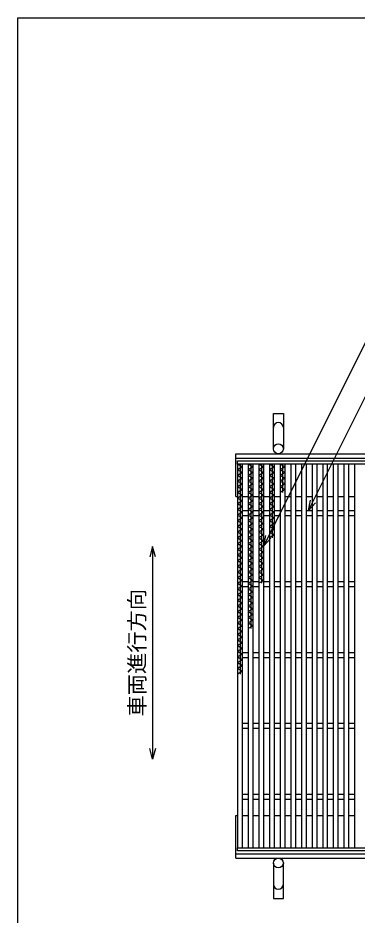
# Model space of a CAD drawing. Units: millimetres, scale not verified. Extents: x -1820 to 1731, y -1282 to 1054.
# Drawn here: x -1729 to -1250, y -211 to 1054 of the extents above; entities that cross this region are included whole.
import ezdxf
from ezdxf.enums import TextEntityAlignment as Align

# ---------------------------------------------------------------- set-up
doc = ezdxf.new("R2010")
doc.units = ezdxf.units.MM
doc.header["$LTSCALE"] = 10
for name, color, linetype, lineweight in [('0_2', 150, 'Continuous', 25), ('16', 3, 'Continuous', 25), ('19', 6, 'Continuous', 25), ('22', 2, 'Continuous', 25)]:
    doc.layers.add(name, color=color, linetype=linetype, lineweight=lineweight)
doc.styles.add('ベクトル', font='')
doc.styles.get('ベクトル').set_extended_font_data('ベクトル')

msp = doc.modelspace()

# ---------------------------------------------------------------- linework, layer by layer
at = {"layer": '0_2'}
for p, q in [((-1729, -1146.5), (-1729, 1053.5)), ((-1729, 1053.5), (1731, 1053.5))]:
    msp.add_line(p, q, dxfattribs=at)
at = {"layer": '16'}
for p, q in [((-1419, 429), (-424, 429)), ((-1419, 424.5), (-1419, 429)), ((-424, 424.5), (-1419, 424.5)), ((-1419, 424.5), (-1419, -116.5)), ((-1412, 424.5), (-1419, 424.5)), ((-1419, 424.5), (-1412, 420.5)), ((-1412, 420.5), (-1419, 416.5)), ((-1415.5, 424.5), (-1415.5, 128.5)), ((-1412, -116.5), (-1412, 424.5)), ((-1404, 424.5), (-1404, -116.5)), ((-1397, 424.5), (-1404, 424.5)), ((-1404, 424.5), (-1397, 420.5)), ((-1397, 420.5), (-1404, 416.5)), ((-1400.5, 424.5), (-1400.5, 192.5)), ((-1397, -116.5), (-1397, 424.5)), ((-1389, 424.5), (-1389, -116.5)), ((-1382, 424.5), (-1389, 424.5)), ((-1389, 424.5), (-1382, 420.5)), ((-1382, 420.5), (-1389, 416.5)), ((-1385.5, 424.5), (-1385.5, 256.5)), ((-1382, -116.5), (-1382, 424.5)), ((-1374, 424.5), (-1374, -116.5)), ((-1367, 424.5), (-1374, 424.5)), ((-1374, 424.5), (-1367, 420.5)), ((-1367, 420.5), (-1374, 416.5)), ((-1370.5, 424.5), (-1370.5, 320.5)), ((-1367, -116.5), (-1367, 424.5)), ((-1359, 424.5), (-1359, -116.5)), ((-1352, 424.5), (-1359, 424.5)), ((-1359, 424.5), (-1352, 420.5)), ((-1352, 420.5), (-1359, 416.5)), ((-1355.5, 424.5), (-1355.5, 384.5)), ((-1352, -116.5), (-1352, 424.5)), ((-1344, 424.5), (-1344, -116.5)), ((-1337, 424.5), (-1344, 424.5)), ((-1337, -116.5), (-1337, 424.5)), ((-1329, 424.5), (-1329, -116.5)), ((-1322, 424.5), (-1329, 424.5)), ((-1322, -116.5), (-1322, 424.5)), ((-1314, 424.5), (-1314, -116.5)), ((-1307, 424.5), (-1314, 424.5)), ((-1307, -116.5), (-1307, 424.5)), ((-1299, 424.5), (-1299, -116.5)), ((-1292, 424.5), (-1299, 424.5)), ((-1292, -116.5), (-1292, 424.5)), ((-1284, 424.5), (-1284, -116.5)), ((-1277, 424.5), (-1284, 424.5)), ((-1277, -116.5), (-1277, 424.5)), ((-1269, 424.5), (-1269, -116.5)), ((-1262, 424.5), (-1269, 424.5)), ((-1262, -116.5), (-1262, 424.5)), ((-1254, 424.5), (-1254, -116.5)), ((-1247, 424.5), (-1254, 424.5)), ((-1419, 416.5), (-1412, 412.5)), ((-1412, 412.5), (-1419, 408.5)), ((-1419, 408.5), (-1412, 404.5)), ((-1404, 416.5), (-1397, 412.5)), ((-1397, 412.5), (-1404, 408.5)), ((-1404, 408.5), (-1397, 404.5)), ((-1389, 416.5), (-1382, 412.5)), ((-1382, 412.5), (-1389, 408.5)), ((-1389, 408.5), (-1382, 404.5)), ((-1374, 416.5), (-1367, 412.5)), ((-1367, 412.5), (-1374, 408.5)), ((-1374, 408.5), (-1367, 404.5)), ((-1359, 416.5), (-1352, 412.5)), ((-1352, 412.5), (-1359, 408.5)), ((-1359, 408.5), (-1352, 404.5)), ((-1412, 404.5), (-1419, 400.5)), ((-1419, 400.5), (-1412, 396.5)), ((-1412, 396.5), (-1419, 392.5)), ((-1419, 392.5), (-1412, 388.5)), ((-1397, 404.5), (-1404, 400.5)), ((-1404, 400.5), (-1397, 396.5)), ((-1397, 396.5), (-1404, 392.5)), ((-1404, 392.5), (-1397, 388.5)), ((-1382, 404.5), (-1389, 400.5)), ((-1389, 400.5), (-1382, 396.5)), ((-1382, 396.5), (-1389, 392.5)), ((-1389, 392.5), (-1382, 388.5)), ((-1367, 404.5), (-1374, 400.5)), ((-1374, 400.5), (-1367, 396.5)), ((-1367, 396.5), (-1374, 392.5)), ((-1374, 392.5), (-1367, 388.5)), ((-1352, 404.5), (-1359, 400.5)), ((-1359, 400.5), (-1352, 396.5)), ((-1352, 396.5), (-1359, 392.5)), ((-1359, 392.5), (-1352, 388.5)), ((-1412, 388.5), (-1419, 384.5)), ((-1419, 384.5), (-1412, 380.5)), ((-1412, 380.5), (-1419, 376.5)), ((-1397, 388.5), (-1404, 384.5)), ((-1404, 384.5), (-1397, 380.5)), ((-1397, 380.5), (-1404, 376.5)), ((-1382, 388.5), (-1389, 384.5)), ((-1389, 384.5), (-1382, 380.5)), ((-1382, 380.5), (-1389, 376.5)), ((-1367, 388.5), (-1374, 384.5)), ((-1374, 384.5), (-1367, 380.5)), ((-1367, 380.5), (-1374, 376.5)), ((-1352, 388.5), (-1359, 384.5)), ((-1419, 376.5), (-1412, 372.5)), ((-1412, 372.5), (-1419, 368.5)), ((-1419, 368.5), (-1412, 364.5)), ((-1404, 376.5), (-1397, 372.5)), ((-1397, 372.5), (-1404, 368.5)), ((-1404, 368.5), (-1397, 364.5)), ((-1389, 376.5), (-1382, 372.5)), ((-1382, 372.5), (-1389, 368.5)), ((-1389, 368.5), (-1382, 364.5)), ((-1374, 376.5), (-1367, 372.5)), ((-1367, 372.5), (-1374, 368.5)), ((-1374, 368.5), (-1367, 364.5)), ((-1412, 364.5), (-1419, 360.5)), ((-1419, 360.5), (-1412, 356.5)), ((-1412, 356.5), (-1419, 352.5)), ((-1412, 359), (-1404, 359)), ((-1397, 364.5), (-1404, 360.5)), ((-1404, 360.5), (-1397, 356.5)), ((-1397, 356.5), (-1404, 352.5)), ((-1397, 359), (-1389, 359)), ((-1382, 364.5), (-1389, 360.5)), ((-1389, 360.5), (-1382, 356.5)), ((-1382, 356.5), (-1389, 352.5)), ((-1382, 359), (-1374, 359)), ((-1367, 364.5), (-1374, 360.5)), ((-1374, 360.5), (-1367, 356.5)), ((-1367, 356.5), (-1374, 352.5)), ((-1367, 359), (-1359, 359)), ((-1352, 359), (-1344, 359)), ((-1337, 359), (-1329, 359)), ((-1322, 359), (-1314, 359)), ((-1307, 359), (-1299, 359)), ((-1292, 359), (-1284, 359)), ((-1277, 359), (-1269, 359)), ((-1262, 359), (-1254, 359)), ((-1419, 352.5), (-1412, 348.5)), ((-1412, 348.5), (-1419, 344.5)), ((-1419, 344.5), (-1412, 340.5)), ((-1412, 352), (-1404, 352)), ((-1404, 352.5), (-1397, 348.5)), ((-1397, 348.5), (-1404, 344.5)), ((-1404, 344.5), (-1397, 340.5)), ((-1397, 352), (-1389, 352)), ((-1389, 352.5), (-1382, 348.5)), ((-1382, 348.5), (-1389, 344.5)), ((-1389, 344.5), (-1382, 340.5)), ((-1382, 352), (-1374, 352)), ((-1374, 352.5), (-1367, 348.5)), ((-1367, 348.5), (-1374, 344.5)), ((-1374, 344.5), (-1367, 340.5)), ((-1367, 352), (-1359, 352)), ((-1352, 352), (-1344, 352)), ((-1337, 352), (-1329, 352)), ((-1322, 352), (-1314, 352)), ((-1307, 352), (-1299, 352)), ((-1292, 352), (-1284, 352)), ((-1277, 352), (-1269, 352)), ((-1262, 352), (-1254, 352)), ((-1412, 340.5), (-1419, 336.5)), ((-1419, 336.5), (-1412, 332.5)), ((-1412, 332.5), (-1419, 328.5)), ((-1397, 340.5), (-1404, 336.5)), ((-1404, 336.5), (-1397, 332.5)), ((-1397, 332.5), (-1404, 328.5)), ((-1382, 340.5), (-1389, 336.5)), ((-1389, 336.5), (-1382, 332.5)), ((-1382, 332.5), (-1389, 328.5)), ((-1367, 340.5), (-1374, 336.5)), ((-1374, 336.5), (-1367, 332.5)), ((-1367, 332.5), (-1374, 328.5)), ((-1419, 328.5), (-1412, 324.5)), ((-1412, 324.5), (-1419, 320.5)), ((-1419, 320.5), (-1412, 316.5)), ((-1412, 316.5), (-1419, 312.5)), ((-1404, 328.5), (-1397, 324.5)), ((-1397, 324.5), (-1404, 320.5)), ((-1404, 320.5), (-1397, 316.5)), ((-1397, 316.5), (-1404, 312.5)), ((-1389, 328.5), (-1382, 324.5)), ((-1382, 324.5), (-1389, 320.5)), ((-1389, 320.5), (-1382, 316.5)), ((-1382, 316.5), (-1389, 312.5)), ((-1374, 328.5), (-1367, 324.5)), ((-1367, 324.5), (-1374, 320.5)), ((-1419, 312.5), (-1412, 308.5)), ((-1412, 308.5), (-1419, 304.5)), ((-1419, 304.5), (-1412, 300.5)), ((-1404, 312.5), (-1397, 308.5)), ((-1397, 308.5), (-1404, 304.5)), ((-1404, 304.5), (-1397, 300.5)), ((-1389, 312.5), (-1382, 308.5)), ((-1382, 308.5), (-1389, 304.5)), ((-1389, 304.5), (-1382, 300.5)), ((-1412, 300.5), (-1419, 296.5)), ((-1419, 296.5), (-1412, 292.5)), ((-1412, 292.5), (-1419, 288.5)), ((-1397, 300.5), (-1404, 296.5)), ((-1404, 296.5), (-1397, 292.5)), ((-1397, 292.5), (-1404, 288.5)), ((-1382, 300.5), (-1389, 296.5)), ((-1389, 296.5), (-1382, 292.5)), ((-1382, 292.5), (-1389, 288.5)), ((-1419, 288.5), (-1412, 284.5)), ((-1412, 284.5), (-1419, 280.5)), ((-1419, 280.5), (-1412, 276.5)), ((-1404, 288.5), (-1397, 284.5)), ((-1397, 284.5), (-1404, 280.5)), ((-1404, 280.5), (-1397, 276.5)), ((-1389, 288.5), (-1382, 284.5)), ((-1382, 284.5), (-1389, 280.5)), ((-1389, 280.5), (-1382, 276.5)), ((-1412, 276.5), (-1419, 272.5)), ((-1419, 272.5), (-1412, 268.5)), ((-1412, 268.5), (-1419, 264.5)), ((-1397, 276.5), (-1404, 272.5)), ((-1404, 272.5), (-1397, 268.5)), ((-1397, 268.5), (-1404, 264.5)), ((-1382, 276.5), (-1389, 272.5)), ((-1389, 272.5), (-1382, 268.5)), ((-1382, 268.5), (-1389, 264.5)), ((-1419, 264.5), (-1412, 260.5)), ((-1412, 260.5), (-1419, 256.5)), ((-1419, 256.5), (-1412, 252.5)), ((-1412, 259), (-1404, 259)), ((-1404, 264.5), (-1397, 260.5)), ((-1397, 260.5), (-1404, 256.5)), ((-1404, 256.5), (-1397, 252.5)), ((-1397, 259), (-1389, 259)), ((-1389, 264.5), (-1382, 260.5)), ((-1382, 260.5), (-1389, 256.5)), ((-1382, 259), (-1374, 259)), ((-1367, 259), (-1359, 259)), ((-1352, 259), (-1344, 259)), ((-1337, 259), (-1329, 259)), ((-1322, 259), (-1314, 259)), ((-1307, 259), (-1299, 259)), ((-1292, 259), (-1284, 259)), ((-1277, 259), (-1269, 259)), ((-1262, 259), (-1254, 259)), ((-1412, 252.5), (-1419, 248.5)), ((-1419, 248.5), (-1412, 244.5)), ((-1412, 244.5), (-1419, 240.5)), ((-1419, 240.5), (-1412, 236.5)), ((-1412, 252), (-1404, 252)), ((-1397, 252.5), (-1404, 248.5)), ((-1404, 248.5), (-1397, 244.5)), ((-1397, 244.5), (-1404, 240.5)), ((-1404, 240.5), (-1397, 236.5)), ((-1397, 252), (-1389, 252)), ((-1382, 252), (-1374, 252)), ((-1367, 252), (-1359, 252)), ((-1352, 252), (-1344, 252)), ((-1337, 252), (-1329, 252)), ((-1322, 252), (-1314, 252)), ((-1307, 252), (-1299, 252)), ((-1292, 252), (-1284, 252)), ((-1277, 252), (-1269, 252)), ((-1262, 252), (-1254, 252)), ((-1412, 236.5), (-1419, 232.5)), ((-1419, 232.5), (-1412, 228.5)), ((-1412, 228.5), (-1419, 224.5)), ((-1397, 236.5), (-1404, 232.5)), ((-1404, 232.5), (-1397, 228.5)), ((-1397, 228.5), (-1404, 224.5)), ((-1419, 224.5), (-1412, 220.5)), ((-1412, 220.5), (-1419, 216.5)), ((-1419, 216.5), (-1412, 212.5)), ((-1404, 224.5), (-1397, 220.5)), ((-1397, 220.5), (-1404, 216.5)), ((-1404, 216.5), (-1397, 212.5)), ((-1412, 212.5), (-1419, 208.5)), ((-1419, 208.5), (-1412, 204.5)), ((-1412, 204.5), (-1419, 200.5)), ((-1397, 212.5), (-1404, 208.5)), ((-1404, 208.5), (-1397, 204.5)), ((-1397, 204.5), (-1404, 200.5)), ((-1419, 200.5), (-1412, 196.5)), ((-1412, 196.5), (-1419, 192.5)), ((-1419, 192.5), (-1412, 188.5)), ((-1404, 200.5), (-1397, 196.5)), ((-1397, 196.5), (-1404, 192.5)), ((-1412, 188.5), (-1419, 184.5)), ((-1419, 184.5), (-1412, 180.5)), ((-1412, 180.5), (-1419, 176.5)), ((-1419, 176.5), (-1412, 172.5)), ((-1412, 172.5), (-1419, 168.5)), ((-1419, 168.5), (-1412, 164.5)), ((-1412, 164.5), (-1419, 160.5)), ((-1419, 160.5), (-1412, 156.5)), ((-1412, 156.5), (-1419, 152.5)), ((-1419, 152.5), (-1412, 148.5)), ((-1412, 159), (-1404, 159)), ((-1412, 152), (-1404, 152)), ((-1397, 159), (-1389, 159)), ((-1397, 152), (-1389, 152)), ((-1382, 159), (-1374, 159)), ((-1382, 152), (-1374, 152)), ((-1367, 159), (-1359, 159)), ((-1367, 152), (-1359, 152)), ((-1352, 159), (-1344, 159)), ((-1352, 152), (-1344, 152)), ((-1337, 159), (-1329, 159)), ((-1337, 152), (-1329, 152)), ((-1322, 159), (-1314, 159)), ((-1322, 152), (-1314, 152)), ((-1307, 159), (-1299, 159)), ((-1307, 152), (-1299, 152)), ((-1292, 159), (-1284, 159)), ((-1292, 152), (-1284, 152)), ((-1277, 159), (-1269, 159)), ((-1277, 152), (-1269, 152)), ((-1262, 159), (-1254, 159)), ((-1262, 152), (-1254, 152)), ((-1412, 148.5), (-1419, 144.5)), ((-1419, 144.5), (-1412, 140.5)), ((-1412, 140.5), (-1419, 136.5)), ((-1419, 136.5), (-1412, 132.5)), ((-1412, 132.5), (-1419, 128.5)), ((-1412, 59), (-1404, 59)), ((-1412, 52), (-1404, 52)), ((-1397, 59), (-1389, 59)), ((-1397, 52), (-1389, 52)), ((-1382, 59), (-1374, 59)), ((-1382, 52), (-1374, 52)), ((-1367, 59), (-1359, 59)), ((-1367, 52), (-1359, 52)), ((-1352, 59), (-1344, 59)), ((-1352, 52), (-1344, 52)), ((-1337, 59), (-1329, 59)), ((-1337, 52), (-1329, 52)), ((-1322, 59), (-1314, 59)), ((-1322, 52), (-1314, 52)), ((-1307, 59), (-1299, 59)), ((-1307, 52), (-1299, 52)), ((-1292, 59), (-1284, 59)), ((-1292, 52), (-1284, 52)), ((-1277, 59), (-1269, 59)), ((-1277, 52), (-1269, 52)), ((-1262, 59), (-1254, 59)), ((-1262, 52), (-1254, 52)), ((-1412, -41), (-1404, -41)), ((-1412, -48), (-1404, -48)), ((-1397, -41), (-1389, -41)), ((-1397, -48), (-1389, -48)), ((-1382, -41), (-1374, -41)), ((-1382, -48), (-1374, -48)), ((-1367, -41), (-1359, -41)), ((-1367, -48), (-1359, -48)), ((-1352, -41), (-1344, -41)), ((-1352, -48), (-1344, -48)), ((-1337, -41), (-1329, -41)), ((-1337, -48), (-1329, -48)), ((-1322, -41), (-1314, -41)), ((-1322, -48), (-1314, -48)), ((-1307, -41), (-1299, -41)), ((-1307, -48), (-1299, -48)), ((-1292, -41), (-1284, -41)), ((-1292, -48), (-1284, -48)), ((-1277, -41), (-1269, -41)), ((-1277, -48), (-1269, -48)), ((-1262, -41), (-1254, -41)), ((-1262, -48), (-1254, -48)), ((-1419, -116.5), (-424, -116.5)), ((-1419, -121), (-1419, -116.5)), ((-1419, -116.5), (-1412, -116.5)), ((-424, -121), (-1419, -121)), ((-1404, -116.5), (-1397, -116.5)), ((-1389, -116.5), (-1382, -116.5)), ((-1374, -116.5), (-1367, -116.5)), ((-1359, -116.5), (-1352, -116.5)), ((-1344, -116.5), (-1337, -116.5)), ((-1329, -116.5), (-1322, -116.5)), ((-1314, -116.5), (-1307, -116.5)), ((-1299, -116.5), (-1292, -116.5)), ((-1284, -116.5), (-1277, -116.5)), ((-1269, -116.5), (-1262, -116.5)), ((-1254, -116.5), (-1247, -116.5))]:
    msp.add_line(p, q, dxfattribs=at)
at = {"layer": '19'}
for p, q in [((-1368.5, 446), (-1368.5, 496)), ((-1368.5, 496), (-1354.5, 496)), ((-1354.5, 496), (-1354.5, 446)), ((-1421.5, 439), (-421.5, 439)), ((-1421.5, 379), (-1421.5, 439)), ((-1421.5, 433), (-421.5, 433)), ((-1421.5, 379), (-1419, 379)), ((-1412, 379), (-1404, 379)), ((-1397, 379), (-1389, 379)), ((-1382, 379), (-1374, 379)), ((-1367, 379), (-1359, 379)), ((-1352, 379), (-1344, 379)), ((-1337, 379), (-1329, 379)), ((-1322, 379), (-1314, 379)), ((-1307, 379), (-1299, 379)), ((-1292, 379), (-1284, 379)), ((-1277, 379), (-1269, 379)), ((-1262, 379), (-1254, 379)), ((-1421.5, -131), (-1421.5, -71)), ((-1421.5, -71), (-1419, -71)), ((-1412, -71), (-1404, -71)), ((-1397, -71), (-1389, -71)), ((-1382, -71), (-1374, -71)), ((-1367, -71), (-1359, -71)), ((-1352, -71), (-1344, -71)), ((-1337, -71), (-1329, -71)), ((-1322, -71), (-1314, -71)), ((-1307, -71), (-1299, -71)), ((-1292, -71), (-1284, -71)), ((-1277, -71), (-1269, -71)), ((-1262, -71), (-1254, -71)), ((-1421.5, -125), (-421.5, -125)), ((-1421.5, -131), (-421.5, -131)), ((-1368.5, -138), (-1368.5, -188)), ((-1354.5, -188), (-1354.5, -138)), ((-1368.5, -188), (-1354.5, -188))]:
    msp.add_line(p, q, dxfattribs=at)
for centre in [(-1361.5, 446), (-1361.5, -138)]:
    msp.add_circle(centre, 7, dxfattribs=at)
for centre, start, end in [((-1361.5, 476), 0, 180), ((-1361.5, -168), 180, 0)]:
    msp.add_arc(centre, 7, start, end, dxfattribs=at)
at = {"layer": '22', "color": 4}
for p, q in [((-1382, 309), (-1176.8, 719.5)), ((-1319.2, 359), (-1161.5, 674.5)), ((-1319.2, 359), (-1316.2, 373.6)), ((-1319.2, 359), (-1309.2, 370)), ((-1382, 309), (-1379, 323.6)), ((-1382, 309), (-1372, 320)), ((-1539, 308.5), (-1543, 293.5)), ((-1535, 293.5), (-1539, 308.5)), ((-1539, 308.5), (-1539, 8.5)), ((-1539, 8.5), (-1543, 23.5)), ((-1535, 23.5), (-1539, 8.5))]:
    msp.add_line(p, q, dxfattribs=at)

# ---------------------------------------------------------------- texts
at = {"layer": '22', "style": 'ベクトル'}
msp.add_text('車両進行方向', height=21.99, rotation=90, dxfattribs=at).set_placement((-1561, 68.5), align=Align.MIDDLE_LEFT)

doc.saveas('drawing.dxf')
